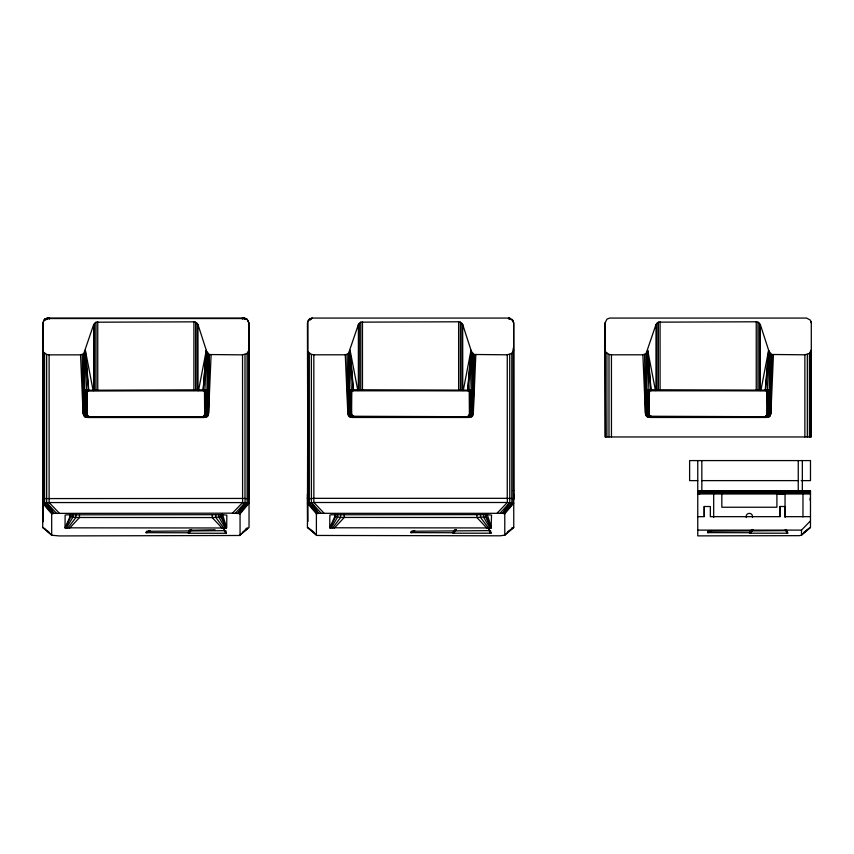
<?xml version="1.0" encoding="UTF-8"?>
<svg xmlns="http://www.w3.org/2000/svg" width="854" height="854" viewBox="0 0 854 854"><rect width="100%" height="100%" fill="white"/><g stroke="black" fill="none" stroke-linecap="round" stroke-linejoin="round"><path stroke-width="1.28" d="M93.641 390.556L93.673 324.552L96.032 322.204L193.911 321.841L195.63 322.204L197.968 324.531L206.657 351.442L209.39 354.538L242.547 354.858L247.084 353.428L248.962 349.98M94.516 390.502L94.559 323.186M96.022 390.182L96.032 322.204M193.901 390.491L193.911 321.841M93.673 324.552L83.724 353.673L83.777 413.411L84.3 415.3L86.5 417.2L205.152 417.2L207.351 415.3L207.885 413.411L207.928 353.673M221.624 514.087L221.624 516.595L226.374 527.996L65.021 527.825L65.117 515.154L66.431 514.823L222.35 514.684L226.822 515.154L226.716 527.815L222.403 514.087M242.547 354.858L242.6 502.547L232.437 513.169L53.909 513.382L51.678 513.873L51.678 535.234L59.3 535.928L239.483 535.49L249.037 527.43L249.037 490.698M245.002 354.485L244.991 498.448L248.546 498.8L248.546 502.963L239.483 513.596L232.437 513.169M240.059 535.223L240.059 513.873L249.037 503.219L237.828 513.371L245.066 502.6L245.066 498.437L44.579 498.587L42.7 499.067L42.935 521.826L42.935 494.028M247.084 353.428L247.148 502.739L237.828 513.371M248.471 351.848L248.471 498.811L249.037 499.056L248.962 322.983L247.03 319.193L244.276 318.126L47.397 318.126L44.643 319.193L42.711 322.983L43.191 502.974L52.254 513.606M358.36 390.502L358.402 324.499L360.751 322.15L458.63 321.787L460.349 322.15L462.687 324.477L471.387 351.389L474.119 354.485L507.265 354.805L511.802 353.375L513.681 349.926M359.235 390.449L359.278 323.132M360.74 390.129L360.751 322.15M458.63 390.438L458.63 321.787M358.402 324.499L348.453 353.62L348.496 413.357L349.03 415.247L351.229 417.147L469.871 417.147L472.081 415.247L472.604 413.357L472.657 353.62M507.265 354.805L507.255 498.341L511.877 498.522L511.877 502.686L502.547 513.318L318.627 513.329L316.396 513.82L316.396 535.18L316.983 535.447L500.081 535.81L504.778 535.17L513.756 527.377L513.692 322.929L512.795 320.175L509.005 318.072L312.116 318.072L309.361 319.14L307.429 322.929L307.91 502.921L316.983 513.553M504.778 535.17L504.778 513.82L502.547 513.318L509.785 502.547L509.721 354.431M511.802 353.375L511.802 498.533L513.756 499.003L513.692 322.929L511.759 319.14M513.201 348.218L513.265 502.91L504.202 513.542M605.038 322.929L605.038 436.96L811.289 436.96L811.3 322.929L810.393 320.165L806.614 318.072L609.724 318.072L606.97 319.14L605.038 322.929L605.529 436.96M655.968 390.502L656.011 324.499L658.37 322.15L756.238 321.787L757.957 322.15L760.306 324.477L768.995 351.389L771.728 354.485L804.874 354.805L809.411 353.375L811.289 349.926M656.843 390.449L656.897 323.132M658.359 390.129L658.37 322.15M704.219 516.499L704.219 506.507L710.336 506.507L710.336 516.67L779.99 516.659L779.99 506.497L785.05 506.507L785.05 516.659L810.478 516.659M721.833 493.975L721.833 507.244L776.905 507.244L776.905 493.975L785.05 493.975L785.05 517.471M756.238 390.438L756.238 321.787M656.011 324.499L646.062 353.62L646.115 413.357L646.638 415.247L648.837 417.147L767.49 417.147L769.689 415.247L770.212 413.357L770.265 353.62M804.874 436.96L804.874 354.805M807.329 436.96L807.329 354.431M809.411 436.96L809.411 353.375M810.798 436.96L810.798 351.795M42.7 499.067L42.711 494.028M84.994 351.442L86.596 389.84L86.222 414.083L87.919 416.795L89.521 417.264L86.969 415.61L87.172 390.385L204.875 390.225L206.657 351.442M83.724 353.673L80.554 354.858L83.084 413.357L84.898 416.891L86.724 415.642L86.596 389.84L83.745 389.595M84.898 416.891L88.111 417.521L203.551 417.521L206.753 416.891L207.789 416.015L206.946 413.56L207.106 352.499M248.952 499.067L248.962 322.983L247.03 319.193M307.429 493.975L307.664 521.773L307.653 493.975M349.713 351.389L351.325 389.787L350.951 414.03L351.442 415.588L354.25 417.211L354.41 416.624L351.688 415.556L348.368 415.29L347.813 413.304L345.283 354.805L348.453 353.62M348.475 389.541L351.325 389.787L351.442 415.588L349.628 416.837L348.368 415.29M349.628 416.837L352.83 417.467L468.27 417.467L471.483 416.837L472.518 415.962L471.664 413.507L471.824 352.446M513.681 499.014L513.692 493.975L513.649 499.27M647.332 351.389L648.933 389.787L648.56 414.03L649.061 415.588L651.858 417.211L652.018 416.624L649.296 415.556L645.976 415.29L645.421 413.304L642.891 354.805L646.062 353.62M646.083 389.541L648.933 389.787L649.061 415.588L647.236 416.837L645.976 415.29M647.236 416.837L650.449 417.467L765.878 417.467L769.091 416.837L770.127 415.962L769.283 413.507L769.433 352.446M329.74 527.772L329.847 515.101L331.149 514.77L487.079 514.631L491.541 515.101L491.093 527.943L329.74 527.772L334.811 516.542L334.843 514.033L334.811 516.542L340.597 517.439L476.938 517.513L485.627 516.905L486.353 516.542L486.353 514.033L486.353 516.542L491.434 527.761L487.132 514.033M248.941 496.676L248.962 494.028M84.557 352.499L84.621 389.755L86.532 390.865L86.222 414.083L85.272 415.151L83.649 415.343M348.016 414.211L349.35 389.702L351.261 390.812L350.951 414.03L350.001 415.097L350.546 416.538L352.83 417.019L350.001 415.097L349.435 413.507L349.275 352.446M645.624 414.211L646.958 389.702L648.869 390.812L648.56 414.03L647.61 415.097L648.165 416.538L650.449 417.019L647.61 415.097L647.044 413.507L646.884 352.446M207.906 389.595L205.056 389.84L205.163 414.126L203.626 416.645L201.971 416.677L89.691 416.677L88.09 416.208L86.5 414.126L86.959 390.876L86.254 390.267M208.365 414.265L209.39 354.538L208.568 413.357L207.789 416.015M473.095 414.211L474.119 354.485L473.297 413.304L472.518 415.962M770.703 414.211L771.728 354.485L770.906 413.304L770.127 415.962M83.863 416.015L84.717 413.56L86.254 390.822L84.621 389.755L83.297 414.265M211.098 354.858L208.568 413.357L204.746 414.147L203.626 416.645L202.131 417.264L204.693 415.61L204.48 390.385M472.732 415.29L469.412 415.556L466.743 417.062L468.462 416.741L469.412 415.556L469.209 390.331L351.506 390.171L353.513 390.62L350.097 350.3L357.858 390.545M770.34 415.29L767.031 415.556L764.351 417.062L766.07 416.741L767.031 415.556L766.817 390.331L649.115 390.171L651.122 390.62L647.716 350.3L655.466 390.545M471.387 351.389L469.785 389.787L470.148 414.03L468.462 416.741L351.229 416.25L354.25 417.211L351.688 415.556L351.218 414.073L351.901 390.331M768.995 351.389L767.394 389.787L767.767 414.03L766.07 416.741L648.837 416.25L651.858 417.211L649.296 415.556L648.826 414.073L649.51 390.331M475.817 354.805L473.297 413.304L469.476 414.094L468.291 416.154C468.387 417.713 470.703 415.599 471.109 415.097L471.664 413.507L470.127 390.214L467.597 390.62L471.002 350.3L463.242 390.545M773.436 354.805L770.906 413.304L767.084 414.094L765.91 416.154C765.995 417.713 768.312 415.599 768.717 415.097L769.283 413.507L767.735 390.214L765.205 390.62L768.611 350.3L760.861 390.545M206.326 350.471L203.135 390.577L206.284 350.353L198.523 390.598M471.045 350.418L467.853 390.524L472.636 389.541M768.653 350.418L765.472 390.524L770.244 389.541M207.885 413.411L207.031 389.755L203.135 390.577L205.398 390.267L206.946 413.56L206.38 415.151L203.743 416.795L87.919 416.795L85.272 415.151L84.717 413.56L84.621 389.755M49.308 319.193L49.575 318.126M809.987 500.017L810.478 497.572M188.499 532.779L146.098 532.682L146.418 531.337L147.166 531.295L225.808 530.654L226.289 533.259L188.52 533.259L190.463 529.992M453.218 532.725L410.817 532.629L411.148 531.284L411.884 531.241L490.527 530.601L491.007 533.206L453.239 533.206L455.193 529.939M749.94 532.725L707.539 532.629L707.87 531.284L708.606 531.241L787.249 530.601L787.73 533.206L749.961 533.206L751.915 529.939M471.483 416.837L469.881 416.25L466.85 417.211L469.412 415.556L469.881 414.073L470.127 390.214M769.091 416.837L767.49 416.25L764.469 417.211L767.031 415.556L767.5 414.073L767.735 390.214M65.021 527.825L70.081 516.595L70.124 514.087L70.081 516.595L75.878 517.492L212.208 517.567L220.908 516.958L221.624 516.595L221.624 514.065M89.521 417.264L85.827 416.592L85.272 415.151L87.919 416.795L203.743 416.795L205.43 414.083L205.398 390.267M350.983 390.214L469.316 390.449L471.76 389.702L472.604 413.357M648.592 390.214L766.924 390.449L769.369 389.702L770.212 413.357M43.415 321.531L45.016 319.193L47.61 318.126M65.363 527.996L70.786 516.958L70.786 514.439M330.082 527.943L335.515 516.905L335.515 514.386M66.334 528.156L72.825 517.278L72.825 514.759M331.053 528.103L337.554 517.225L337.554 514.706M348.592 415.962L349.435 413.507L350.983 390.769L349.35 389.702M646.2 415.962L647.044 413.507L648.592 390.769L646.958 389.702M188.52 533.259L191.115 529.544M189.033 533.312L191.616 529.619M453.239 533.206L455.844 529.491M453.752 533.259L456.335 529.565M749.961 533.206L752.566 529.491M750.474 533.259L753.057 529.565M187.976 532.725L189.919 529.982M452.705 532.672L454.648 529.928M749.428 532.672L751.371 529.928M47.963 318.126L45.23 320.229L43.607 320.229M309.949 320.175L311.646 318.478L310.664 318.478M67.776 528.252L75.878 517.492L75.878 514.973M332.505 528.199L340.597 517.439L340.597 514.919M47.418 319.193L48.486 318.126M504.778 513.82L513.756 503.166L507.329 502.494L313.856 502.504L307.429 503.177L316.396 513.82M235.352 513.222L245.066 502.6L248.546 502.963M500.081 513.169L509.785 502.547M69.494 528.284L79.465 517.567L79.465 515.047M334.213 528.231L344.183 517.513L344.183 514.994M497.167 513.115L507.329 502.494L507.329 498.33L313.856 498.341L307.419 499.014M697.761 460.584L697.761 535.874L799.269 535.661L801.511 535.17L801.5 530.11L810.478 520.876M93.139 390.598L85.379 350.353L88.784 390.673L86.553 390.321L87.065 390.502L204.875 390.225M502.547 513.318L513.265 502.91M801.511 535.17L810.478 527.377L810.478 490.644M239.483 535.49L247.532 528.551M504.202 535.437L513.756 527.377M801.938 534.572L810.478 527.377M245.29 529.469L247.148 527.9M242.696 532.063L247.575 528.412M507.425 532.01L513.265 527.633L511.877 527.847M804.148 532.01L809.987 527.633M146.098 532.682L148.852 530.772M146.856 532.725L150.016 530.537M410.817 532.629L413.571 530.718M411.585 532.672L414.745 530.483M707.539 532.629L710.304 530.718M708.308 532.672L711.467 530.483M207.031 389.755L205.398 390.822L205.43 414.083L206.38 415.151L208.002 415.343M471.76 389.702L470.127 390.769L470.148 414.03L471.109 415.097L470.554 416.538L468.27 417.019L469.881 416.25L469.828 390.267L469.316 390.449M769.369 389.702L767.735 390.769L767.767 414.03L768.717 415.097L768.162 416.538L765.878 417.019L767.49 416.25L767.436 390.267L766.924 390.449M309.735 319.14L312.329 318.072M206.753 416.891L205.152 416.304L203.551 417.072L205.825 416.592L206.38 415.151L202.014 417.115M245.066 502.6L49.126 502.558L42.7 503.23L51.678 513.873M86.724 415.642L87.311 415.45M351.688 415.556L352.638 416.741L351.688 415.556L351.282 390.267L353.246 390.524L350.055 350.418M649.296 415.556L650.257 416.741L649.296 415.556L648.891 390.267L650.855 390.524L647.674 350.418M202.131 417.264L205.152 416.304L205.099 390.321L204.597 390.502M466.743 417.062L468.344 416.592L466.69 416.624M764.351 417.062L765.953 416.592L764.309 416.624M205.12 390.865L86.532 390.865M469.849 390.812L351.261 390.812M767.458 390.812L648.869 390.812M45.945 318.531L245.728 318.531M510.457 318.478L508.472 318.478L508.984 319.14M44.643 319.193L45.977 319.193M309.361 319.14L310.696 319.14M247.639 320.229L248.258 321.531M308.326 320.175L307.664 321.478M512.357 320.175L512.987 321.478M307.92 322.929L307.429 527.388L316.396 535.18M43.191 322.983L42.7 527.441L51.678 535.234M307.91 351.795L311.379 354.431L313.834 354.805L345.283 354.805M605.518 351.795L608.998 354.431L611.443 354.805L642.891 354.805M43.191 351.848L46.66 354.485L49.116 354.858L80.554 354.858M697.761 480.621L689.616 480.621L689.616 460.584L810.478 460.584L810.478 480.621L801.18 480.621M701.572 480.621L798.522 480.621M513.201 490.644L513.756 490.644M697.761 490.644L810.478 490.751M697.761 491.093L810.478 491.093M697.761 491.616L810.478 491.616M697.761 492.31L810.478 492.31M697.761 493.11L810.478 493.11M697.761 493.975L810.478 493.975M697.761 516.67L704.23 516.67L704.219 506.507M697.761 530.12L801.5 530.11M188.862 530.302L215.059 529.779M652.018 416.624L650.374 416.592L651.976 417.062M354.41 416.624L352.755 416.592L354.367 417.062M86.5 414.126L83.084 413.357L82.262 354.538M89.638 417.115L86.969 415.61M508.792 318.072L510.148 318.478M244.063 318.126L245.429 318.531M508.44 318.072L510.425 319.14M243.71 318.126L245.696 319.193M85.336 350.471L88.528 390.577L86.596 389.84L87.172 390.385M239.483 513.596L240.059 513.873M307.429 527.388L313.76 532.021M42.7 527.441L49.041 532.074M243.187 318.126L244.255 319.193M307.91 527.644L315.969 534.572M43.191 527.697L45.209 529.427M47.216 531.167L52.254 535.501M307.91 502.921L318.627 513.329L311.39 502.558L311.379 354.431M43.191 502.974L53.909 513.382L46.671 502.611L46.66 354.485M324.018 513.126L313.856 502.504L313.834 354.805M59.3 513.179L49.126 502.558L49.116 354.858M486.961 528.231L476.938 517.513L476.938 514.994M222.243 528.284L212.208 517.567L212.208 515.047M311.39 502.558L321.104 513.179M46.671 502.611L56.375 513.233M318.627 513.329L309.308 502.696L309.297 353.375M53.909 513.382L44.579 502.75L44.579 353.428M488.68 528.188L480.535 517.439L480.535 514.919M223.951 528.242L215.806 517.492L215.806 514.973M490.132 528.092L483.588 517.225L483.588 514.706M225.403 528.146L218.859 517.278L218.859 514.759M785.733 529.512L787.73 533.206M489.011 529.512L491.007 533.206M224.292 529.565L226.289 533.259M785.264 529.565L787.26 533.259M488.541 529.565L490.538 533.259M223.812 529.619L225.808 533.312M491.093 527.943L485.627 516.905L485.627 514.386M226.374 527.996L220.908 516.958L220.908 514.439M242.098 318.126L242.376 319.193M649.648 415.396L649.243 414.094L645.421 413.304L644.599 354.485M352.04 415.396L351.634 414.094L347.813 413.304L346.991 354.485M307.419 497.562L307.91 500.017M42.7 497.615L43.191 500.07M811.076 321.478L811.3 322.929M779.99 506.497L780.001 516.499M760.306 324.477L760.348 390.502M759.43 323.132L759.484 390.449M462.687 324.477L462.74 390.502M461.822 323.132L461.865 390.449M197.968 324.531L198.021 390.556M197.103 323.186L197.146 390.502M802.963 493.975L802.963 516.969M802.333 460.584L802.333 490.644M798.255 460.584L798.255 490.644M765.878 416.709L765.878 417.467M757.957 322.15L757.968 390.129M713.688 493.975L713.688 517.471M701.839 460.584L701.839 490.644M699.693 493.11L699.693 493.975M660.078 321.787L660.089 390.438M650.449 416.709L650.449 417.467M611.443 354.805L611.453 436.96M608.998 354.431L608.998 436.96M606.916 353.375L606.916 436.96M468.27 416.709L468.27 417.467M460.349 322.15L460.359 390.129M362.47 321.787L362.47 390.438M352.83 416.709L352.83 417.467M249.037 460.637L249.037 480.674M203.551 416.763L203.551 417.521M195.63 322.204L195.641 390.182M97.751 321.841L97.751 390.491M88.111 416.763L88.111 417.521M746.225 517.428A3.235 3.235 0 0 1 749.342 513.361A3.235 3.235 0 0 1 752.47 517.428"/></g></svg>
